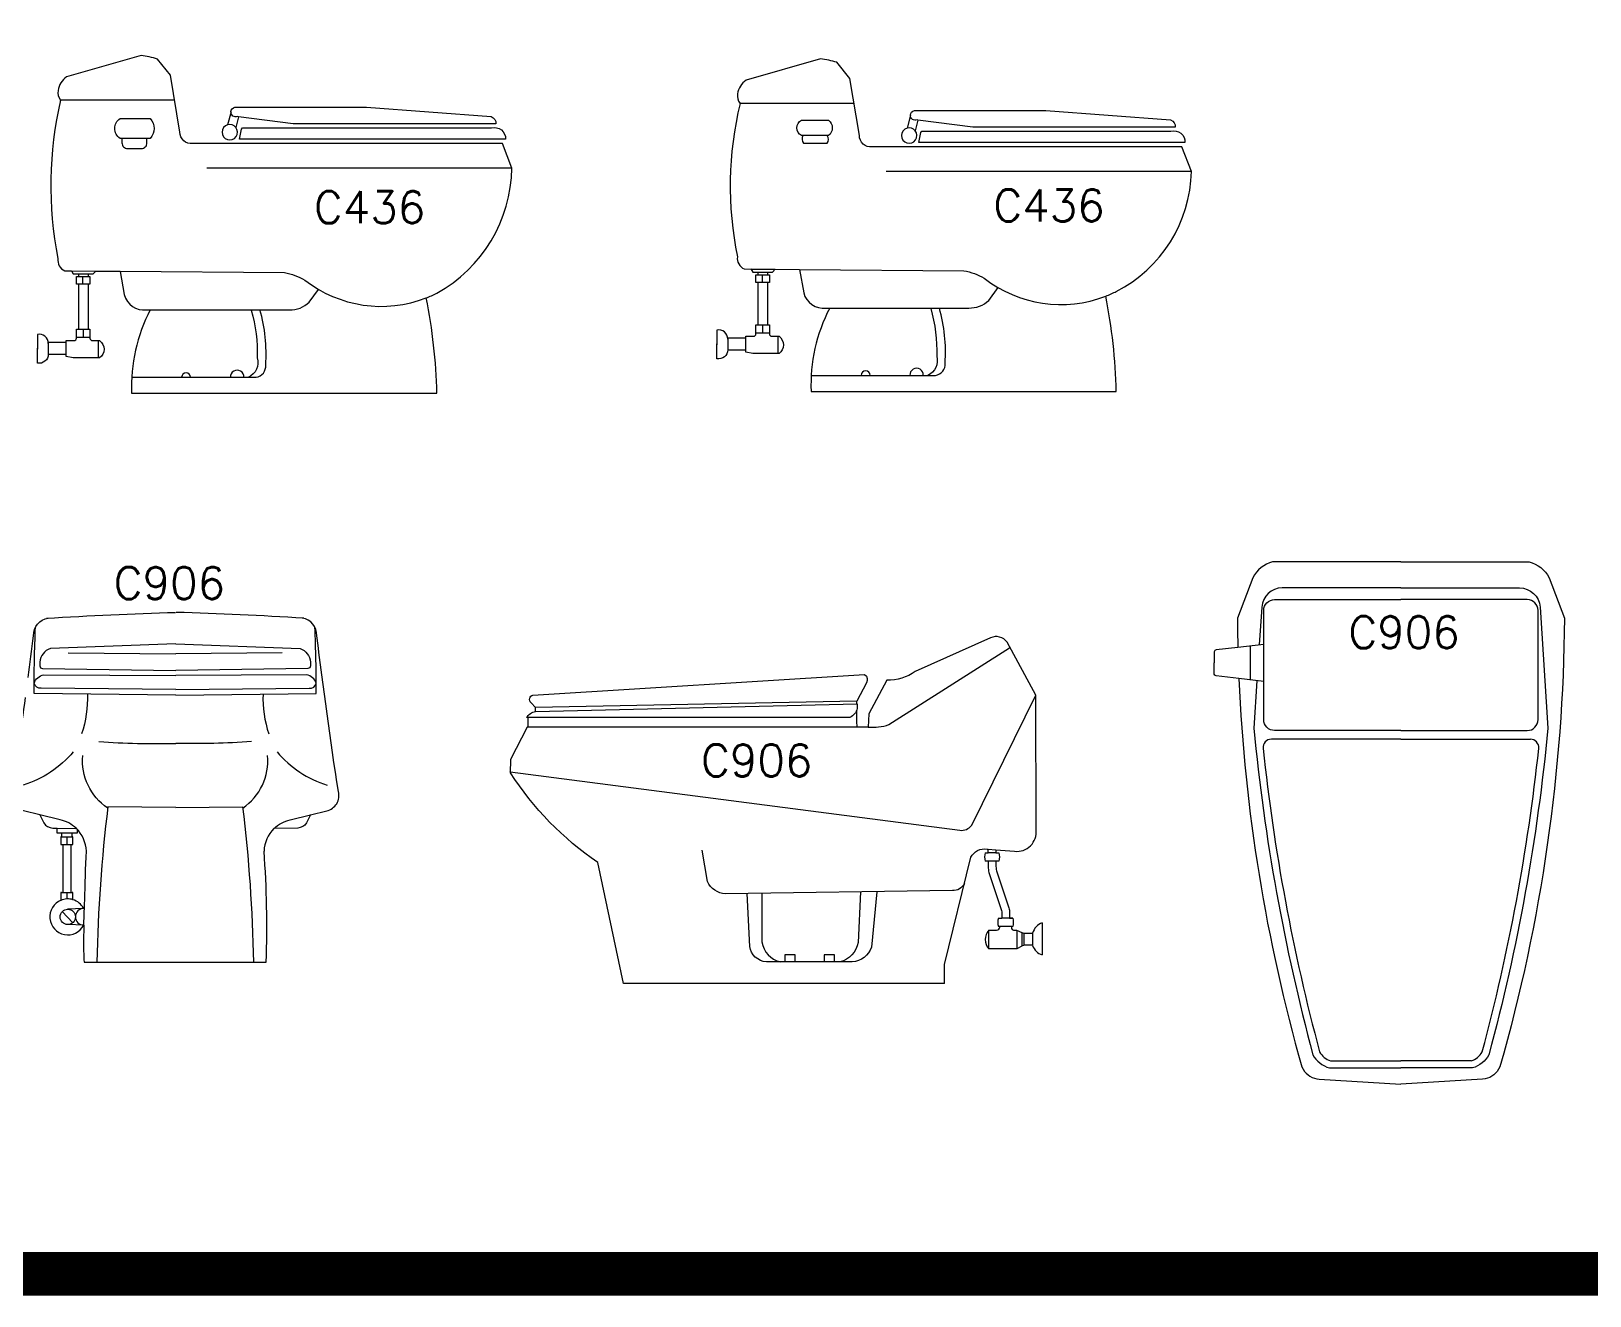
# Model space of a CAD drawing. Header units: inches. Extents: x -2548 to -2391, y 2200 to 2352.
# Drawn here: x -2429.118 to -2424.257, y 2314.169 to 2318.114 of the extents above; entities that cross this region are included whole.
import ezdxf
from ezdxf.enums import TextEntityAlignment as Align

# ---------------------------------------------------------------- set-up
doc = ezdxf.new("R2010")
doc.units = ezdxf.units.IN
doc.header["$MEASUREMENT"] = 0
for name, color, linetype in [('2', 2, 'Continuous'), ('LIS', 151, 'Continuous'), ('WC-DET1', 15, 'Continuous'), ('WC-DET2', 10, 'Continuous'), ('WC-OUT', 7, 'Continuous')]:
    doc.layers.add(name, color=color, linetype=linetype)
doc.styles.add('ROMANS', font='romans', dxfattribs={"height": 0.1})

msp = doc.modelspace()

# ---------------------------------------------------------------- linework, layer by layer
at = {"color": 1}
msp.add_line((-2425.96537, 2315.33318), (-2425.96537, 2315.23347), dxfattribs=at)
for points in [[(-2424.84638, 2316.45926), (-2425.24638, 2316.45926, 0.2066311), (-2425.30838, 2316.40926), (-2425.35638, 2316.28326, 0.0043441), (-2425.35486, 2316.19185)], [(-2424.84638, 2316.45926), (-2424.44638, 2316.45926, -0.2066311), (-2424.38438, 2316.40926), (-2424.33638, 2316.28326, -0.0675137), (-2424.53763, 2314.88327), (-2424.54186, 2314.87593, -0.2515529), (-2424.59141, 2314.84521), (-2424.84638, 2314.82986)], [(-2425.35486, 2316.19185), (-2425.42308, 2316.18388, 0.3805303), (-2425.42838, 2316.17792), (-2425.42838, 2316.14338)], [(-2425.3515, 2316.09451), (-2425.42308, 2316.10288, -0.3805303), (-2425.42838, 2316.10884), (-2425.42838, 2316.14338)], [(-2425.3515, 2316.09451, 0.0585058), (-2425.15514, 2314.88327), (-2425.15091, 2314.87593, 0.2515529), (-2425.10136, 2314.84521), (-2424.84638, 2314.82986)], [(-2426.1428, 2315.55119, 0.1538462), (-2426.1428, 2315.52519, 1.3694654)], [(-2426.13337, 2315.52519), (-2426.13337, 2315.50791, 0.0418136), (-2426.13187, 2315.48985), (-2426.09287, 2315.37442, -0.1034695), (-2426.09137, 2315.36725), (-2426.09137, 2315.34709)], [(-2426.10937, 2315.52519), (-2426.10937, 2315.51293, 0.0418136), (-2426.10787, 2315.49487), (-2426.06887, 2315.37944, -0.1034695), (-2426.06737, 2315.37227), (-2426.06737, 2315.34709)], [(-2426.10037, 2315.55119, -0.1538462), (-2426.10037, 2315.52519, -1.3694654)], [(-2426.13208, 2315.30974), (-2426.10737, 2315.30974, 0.4142136), (-2426.09737, 2315.31974), (-2426.09737, 2315.32109)], [(-2426.10156, 2315.34709, 0.1538462), (-2426.10156, 2315.32109, 1.3694654)], [(-2426.06137, 2315.32109), (-2426.06137, 2315.31948, 0.4253925), (-2426.05099, 2315.30949), (-2426.04439, 2315.30974)], [(-2426.05719, 2315.34709, -0.1538462), (-2426.05719, 2315.32109, -1.3694654)], [(-2426.13208, 2315.30974, 0.3903271), (-2426.13129, 2315.25193, 2.5541258)]]:
    msp.add_lwpolyline(points, format="xyb", dxfattribs=at)
for points in [[(-2427.54561, 2315.99238), (-2427.54561, 2316.00438)], [(-2426.54337, 2316.01608), (-2426.54337, 2316.0242)], [(-2426.1428, 2315.55119), (-2426.13352, 2315.55119)], [(-2426.13337, 2315.52519), (-2426.1428, 2315.52519)], [(-2426.13352, 2315.55119), (-2426.13352, 2315.56262)], [(-2426.10946, 2315.56065), (-2426.10946, 2315.55119)], [(-2426.10946, 2315.55119), (-2426.10037, 2315.55119)], [(-2426.10037, 2315.52519), (-2426.10937, 2315.52519)], [(-2426.10156, 2315.34709), (-2426.09137, 2315.34709)], [(-2426.09682, 2315.32109), (-2426.10156, 2315.32109)], [(-2426.06737, 2315.34709), (-2426.05719, 2315.34709)], [(-2426.05719, 2315.32109), (-2426.06108, 2315.32109)], [(-2426.04503, 2315.30974), (-2426.02877, 2315.30288)], [(-2426.02828, 2315.30288), (-2426.02289, 2315.30092), (-2426.02289, 2315.30074)], [(-2426.02289, 2315.30074), (-2425.99547, 2315.30074), (-2425.99547, 2315.30043)], [(-2426.04439, 2315.25193), (-2426.13208, 2315.25193)], [(-2426.02877, 2315.26075), (-2426.02877, 2315.26026), (-2426.04439, 2315.25193)], [(-2426.02289, 2315.2627), (-2426.02289, 2315.26221), (-2426.02828, 2315.26075)], [(-2425.99547, 2315.2627), (-2426.02289, 2315.2627)]]:
    msp.add_lwpolyline(points, dxfattribs=at)
for centre, radius, start, end in [((-2424.44243, 2315.87964), 0.026, 353.93039, 90), ((-2425.94808, 2315.28778), 0.04859, 110.85733, 164.90138), ((-2425.95407, 2315.27474), 0.04279, 197.01653, 254.67934)]:
    msp.add_arc(centre, radius, start, end, dxfattribs=at)
at = {"layer": 'LIS', "color": 8, "const_width": 0.06859}
for points in [[(-2472.5754, 2351.85742), (-2418.46104, 2351.85742), (-2418.46104, 2314.20371), (-2472.5754, 2314.20371)], [(-2472.50681, 2351.78884), (-2418.52963, 2351.78884), (-2418.52963, 2314.27229), (-2472.50681, 2314.27229)]]:
    msp.add_lwpolyline(points, close=True, dxfattribs=at)
at = {"layer": 'WC-DET1', "color": 1}
for p, q in [((-2429.02885, 2317.89974), (-2428.67125, 2317.89974)), ((-2426.90974, 2317.88935), (-2426.55214, 2317.88935)), ((-2424.84638, 2315.90564), (-2425.25033, 2315.90564)), ((-2424.84638, 2315.90564), (-2424.44243, 2315.90564)), ((-2428.95486, 2315.37771), (-2429.00539, 2315.37528)), ((-2428.98846, 2315.33323), (-2429.02128, 2315.36821)), ((-2428.95417, 2315.32574), (-2429.00498, 2315.32732)), ((-2426.05719, 2315.34709), (-2426.09137, 2315.34709)), ((-2425.06602, 2314.90242), (-2424.84638, 2314.90242)), ((-2424.62674, 2314.90242), (-2424.84638, 2314.90242))]:
    msp.add_line(p, q, dxfattribs=at)
for points in [[(-2428.47425, 2317.84756, -0.5549824), (-2428.49533, 2317.86278)], [(-2426.35514, 2317.83717, -0.5549824), (-2426.37622, 2317.85239)], [(-2428.84125, 2317.84174), (-2428.74725, 2317.84174, -0.3874474), (-2428.74725, 2317.77974), (-2428.84125, 2317.77974, -0.5199683), (-2428.84125, 2317.84174, -0.3158169)], [(-2428.47164, 2317.84722), (-2428.47425, 2317.84756, -1.0997198)], [(-2426.71595, 2317.83637), (-2426.63195, 2317.83637, -0.5067573), (-2426.63195, 2317.78837), (-2426.71595, 2317.78837, -0.5841387), (-2426.71595, 2317.83637, -0.2425941)], [(-2426.35253, 2317.83683), (-2426.35514, 2317.83717, -1.0997198)], [(-2428.83525, 2317.77974), (-2428.83525, 2317.76574, 0.4142136), (-2428.81725, 2317.74774), (-2428.77525, 2317.74774, 0.4142136), (-2428.75725, 2317.76574), (-2428.75725, 2317.77974)], [(-2426.71195, 2317.78837, 0.2566556), (-2426.70995, 2317.76437), (-2426.63595, 2317.76437, 0.3357822), (-2426.63595, 2317.78837, 0.4027728)], [(-2428.99306, 2317.36655), (-2428.91707, 2317.36593, -0.0857809)], [(-2428.84106, 2317.36533), (-2428.32851, 2317.36129, -0.0835814), (-2428.26496, 2317.33783, 0.2648583), (-2427.88622, 2317.28202, 0.2762505)], [(-2426.87396, 2317.37216), (-2426.79796, 2317.37154, -0.0857809)], [(-2426.72195, 2317.37094), (-2426.2094, 2317.3669, -0.0835814), (-2426.14586, 2317.34344, 0.2648583), (-2425.76711, 2317.28763, 0.2762505)], [(-2426.62795, 2317.25037), (-2426.19395, 2317.25037, 0.2009747), (-2426.13195, 2317.27437), (-2426.10277, 2317.31417)], [(-2428.74706, 2317.24476), (-2428.31306, 2317.24476, 0.2009747), (-2428.25106, 2317.26876), (-2428.22188, 2317.30856)], [(-2428.41706, 2317.03476, 0.4069406), (-2428.38706, 2317.07276, 0.0880565), (-2428.40506, 2317.24476, 7.0978896)], [(-2426.29795, 2317.04037, 0.4069406), (-2426.26795, 2317.07837, 0.0880565), (-2426.28595, 2317.25037, 7.0978896)], [(-2429.06506, 2317.14276), (-2429.06506, 2317.10676, -0.4825558)], [(-2426.94595, 2317.15637), (-2426.94595, 2317.12037, -0.4825558)], [(-2428.80506, 2317.03476), (-2428.41706, 2317.03476, 0.4069406)], [(-2426.68595, 2317.04037), (-2426.29795, 2317.04037, 0.4069406)], [(-2424.84638, 2316.37763), (-2425.2164, 2316.37763, 0.3952202), (-2425.2803, 2316.31778), (-2425.28802, 2316.19966, 0.0418188)], [(-2424.84638, 2316.37763), (-2424.47637, 2316.37763, -0.3952202), (-2424.41247, 2316.31778), (-2424.38779, 2315.94022, -0.0418188), (-2424.57196, 2314.92161, -0.2029167), (-2424.62338, 2314.88013), (-2424.84638, 2314.88013)], [(-2424.84638, 2315.93271), (-2425.24038, 2315.93271, -0.4142136), (-2425.27438, 2315.96671), (-2425.27438, 2316.30726, -0.4142136), (-2425.24038, 2316.34126), (-2424.84638, 2316.34126)], [(-2424.84638, 2315.93271), (-2424.45238, 2315.93271, 0.4142136), (-2424.41838, 2315.96671), (-2424.41838, 2316.30726, 0.4142136), (-2424.45238, 2316.34126), (-2424.84638, 2316.34126)], [(-2428.66724, 2316.04279), (-2429.10924, 2316.04826, -0.010669), (-2429.105, 2316.25502, -1.0807266)], [(-2428.66724, 2316.04279), (-2428.22924, 2316.04826, 0.010669), (-2428.23347, 2316.25502, 1.0887748)], [(-2428.66724, 2316.20312), (-2429.05852, 2316.18816, 0.3055694), (-2429.09124, 2316.14626), (-2429.09124, 2316.13414, 0.4098624), (-2429.08336, 2316.12614), (-2428.66724, 2316.12001)], [(-2428.66724, 2316.20312), (-2428.27995, 2316.18816, -0.3055694), (-2428.24724, 2316.14626), (-2428.24724, 2316.13414, -0.4098624), (-2428.25512, 2316.12614), (-2428.66724, 2316.12001)], [(-2425.27438, 2316.20126), (-2425.35486, 2316.19185, 0.3805303)], [(-2426.50815, 2315.94332, 0.1082665), (-2426.44339, 2315.95135), (-2426.06744, 2316.19027)], [(-2428.66724, 2316.06108), (-2429.08724, 2316.06426, -0.367577), (-2429.10924, 2316.08026, -0.2813657), (-2429.07924, 2316.10626), (-2428.66724, 2316.10427)], [(-2428.66724, 2316.06108), (-2428.25124, 2316.06426, 0.367577), (-2428.22924, 2316.08026, 0.2813657), (-2428.25924, 2316.10626), (-2428.66724, 2316.10427)], [(-2425.27438, 2316.0855), (-2425.3515, 2316.09451, -0.3805303)], [(-2425.29532, 2316.08794), (-2425.30498, 2315.94022, 0.0418188), (-2425.12081, 2314.92161, 0.2029167), (-2425.06939, 2314.88013), (-2424.84638, 2314.88013)], [(-2428.94324, 2316.04626, -0.0903579), (-2428.96124, 2315.92226, -0.0898635)], [(-2428.39524, 2316.04626, 0.0903579), (-2428.37724, 2315.92226, 0.0898635)], [(-2427.62314, 2315.80065, -0.0009508), (-2427.62457, 2315.80349), (-2426.22235, 2315.62144, 0.2654117), (-2426.1851, 2315.63701), (-2425.98497, 2316.04247)], [(-2426.54456, 2315.99357, 0.0191202), (-2426.54337, 2315.94332, -2.3317961)], [(-2428.98724, 2315.86626, -0.1446368), (-2429.14324, 2315.76226, 75.3146475)], [(-2428.90724, 2315.89826, 0.0230345), (-2428.66724, 2315.89226, 0.1796097)], [(-2428.43124, 2315.89826, -0.0234246), (-2428.66724, 2315.89226, -0.182652)], [(-2428.35124, 2315.86626, 0.1446368), (-2428.19524, 2315.76226, -75.3146475)], [(-2428.87971, 2315.69091, -0.2766882), (-2428.95724, 2315.85426, -2.560044)], [(-2428.45877, 2315.69091, 0.2766882), (-2428.38124, 2315.85426, 2.560044)], [(-2428.97825, 2315.62769, 0.1391239), (-2429.02809, 2315.65402), (-2429.09104, 2315.66956, -0.4272586)], [(-2428.66724, 2315.69214), (-2428.87924, 2315.69426, 0.0262677), (-2428.9132, 2315.21026, 3.8191095)], [(-2428.66724, 2315.69214), (-2428.45924, 2315.69426, -0.0262677), (-2428.42527, 2315.21026, -3.8318229)], [(-2428.36134, 2315.62662, -0.1429496), (-2428.31039, 2315.65402), (-2428.24743, 2315.66956, 0.4272586)], [(-2426.20756, 2315.45537, -0.2946104), (-2426.24537, 2315.43332), (-2426.95337, 2315.42332, -0.2709782), (-2427.00937, 2315.46132), (-2427.02537, 2315.55932)], [(-2426.13352, 2315.56262), (-2426.10946, 2315.56065, 0.4843534)], [(-2426.48119, 2315.42999), (-2426.49737, 2315.25732, -0.3052397), (-2426.55737, 2315.21132), (-2426.82537, 2315.21132, -0.3587654), (-2426.87737, 2315.25932), (-2426.88579, 2315.42428)], [(-2426.83937, 2315.42493), (-2426.83937, 2315.27332, 0.3167258), (-2426.78137, 2315.21132, 0.3744004)], [(-2426.53212, 2315.42916), (-2426.53937, 2315.27132, -0.2926928), (-2426.59537, 2315.21132, -0.3707889)], [(-2428.95417, 2315.32574, -0.00093), (-2428.95388, 2315.33781, -0.0030737), (-2428.95258, 2315.37765, 0.1960862)]]:
    msp.add_lwpolyline(points, format="xyb", dxfattribs=at)
for points in [[(-2427.61906, 2317.68676), (-2428.57106, 2317.68676)], [(-2425.49995, 2317.67637), (-2426.45195, 2317.67637)], [(-2428.97106, 2317.35676), (-2428.94106, 2317.35676)], [(-2428.97106, 2317.34876), (-2428.94106, 2317.34876)], [(-2428.94106, 2317.32476), (-2428.97106, 2317.32476)], [(-2428.95706, 2317.32476), (-2428.95706, 2317.34876)], [(-2426.85195, 2317.36237), (-2426.82195, 2317.36237)], [(-2426.85195, 2317.35437), (-2426.82195, 2317.35437)], [(-2426.82195, 2317.33037), (-2426.85195, 2317.33037)], [(-2426.83795, 2317.33037), (-2426.83795, 2317.35437)], [(-2428.97106, 2317.18476), (-2428.94106, 2317.18476)], [(-2428.95506, 2317.15876), (-2428.95506, 2317.18476)], [(-2426.81595, 2317.17237), (-2426.85795, 2317.17237)], [(-2426.85195, 2317.19837), (-2426.82195, 2317.19837)], [(-2426.83595, 2317.17237), (-2426.83595, 2317.19837)], [(-2429.00906, 2317.10676), (-2429.00906, 2317.14276)], [(-2428.93506, 2317.15876), (-2428.97706, 2317.15876)], [(-2428.90906, 2317.14876), (-2428.90906, 2317.09476)], [(-2426.88995, 2317.12037), (-2426.88995, 2317.15637)], [(-2426.78995, 2317.16237), (-2426.78995, 2317.10837)], [(-2425.31638, 2316.19635), (-2425.31638, 2316.09041)], [(-2429.00264, 2316.17499), (-2428.66724, 2316.17136)], [(-2428.33584, 2316.17499), (-2428.66724, 2316.17136)], [(-2427.56937, 2315.97332), (-2427.56937, 2315.94332)], [(-2429.03725, 2315.62795), (-2428.97924, 2315.62666)], [(-2429.02424, 2315.61331), (-2428.99024, 2315.61331)], [(-2429.02424, 2315.60131), (-2428.99024, 2315.60131)], [(-2429.02024, 2315.57731), (-2428.99624, 2315.57731)], [(-2429.00724, 2315.60131), (-2429.00724, 2315.57731)], [(-2426.10946, 2315.55119), (-2426.13352, 2315.55119)], [(-2426.10937, 2315.52519), (-2426.13337, 2315.52519)], [(-2429.01924, 2315.42731), (-2428.99524, 2315.42731)], [(-2429.00724, 2315.42731), (-2429.00724, 2315.40723)], [(-2426.06108, 2315.32109), (-2426.09682, 2315.32109)], [(-2426.04439, 2315.30974), (-2426.04439, 2315.25193)], [(-2425.99547, 2315.30043), (-2425.99547, 2315.2627)]]:
    msp.add_lwpolyline(points, dxfattribs=at)
msp.add_circle((-2429.00424, 2315.35131), 0.024, dxfattribs=at)
for centre, radius, start, end in [((-2428.49906, 2317.79876), 0.024, 38.79545, 106.16663), ((-2426.37995, 2317.78837), 0.024, 38.79545, 106.16663), ((-2425.25033, 2315.87964), 0.026, 90, 186.06961), ((-2419.13412, 2316.52999), 6.17669, 186.069612, 195.012329), ((-2430.55865, 2316.52999), 6.17669, 344.987671, 353.930388), ((-2429.00424, 2315.35131), 0.056, 73.39845, 112.9321), ((-2428.95432, 2315.35171), 0.026, 91.18358, 270.31795), ((-2425.0461, 2314.96162), 0.06246, 210.34336, 251.39713), ((-2424.64667, 2314.96162), 0.06246, 288.60287, 329.65664)]:
    msp.add_arc(centre, radius, start, end, dxfattribs=at)
at = {"layer": 'WC-DET2', "color": 1}
for points in [[(-2428.43196, 2317.24362, -0.0767581), (-2428.41333, 2317.09464, -0.3772916), (-2428.44106, 2317.03476, 4.7441029)], [(-2426.31285, 2317.24923, -0.0767581), (-2426.29422, 2317.10025, -0.3772916), (-2426.32195, 2317.04037, 4.7441029)]]:
    msp.add_lwpolyline(points, format="xyb", dxfattribs=at)
for points in [[(-2426.13208, 2315.25193), (-2426.13208, 2315.30974)], [(-2426.02877, 2315.30288), (-2426.02877, 2315.26075)], [(-2426.02289, 2315.30074), (-2426.02289, 2315.2627)], [(-2426.73537, 2315.21132), (-2426.73537, 2315.23332), (-2426.76737, 2315.23332), (-2426.76737, 2315.21132)], [(-2426.61337, 2315.21132), (-2426.61337, 2315.23332), (-2426.64537, 2315.23332), (-2426.64537, 2315.21132)]]:
    msp.add_lwpolyline(points, dxfattribs=at)
for centre, radius, start, end in [((-2428.63506, 2317.03476), 0.014, 0, 180), ((-2428.47606, 2317.03576), 0.02102, 357.27369, 182.72631), ((-2426.51595, 2317.04037), 0.014, 0, 180), ((-2426.35695, 2317.04137), 0.02102, 357.27369, 182.72631)]:
    msp.add_arc(centre, radius, start, end, dxfattribs=at)
at = {"layer": 'WC-OUT', "color": 1}
msp.add_line((-2428.95315, 2315.21026), (-2428.38533, 2315.21026), dxfattribs=at)
for points in [[(-2427.61906, 2317.68676), (-2427.64874, 2317.76368), (-2428.61506, 2317.76368, -0.4524074), (-2428.6545, 2317.79885), (-2428.68408, 2317.97698), (-2428.7247, 2318.02721, 0.0465741), (-2428.77572, 2318.0379), (-2429.00805, 2317.97151, 0.2074758), (-2429.03458, 2317.9289, 0.2046877), (-2429.02677, 2317.89911, 0.1056854), (-2429.03505, 2317.40476, 0.3306366), (-2429.01382, 2317.36669, 0.2144209)], [(-2425.49995, 2317.67637), (-2425.52963, 2317.75329), (-2426.49595, 2317.75329, -0.4524074), (-2426.53539, 2317.78846), (-2426.56497, 2317.96659), (-2426.6056, 2318.01682, 0.0465741), (-2426.65661, 2318.02751), (-2426.88894, 2317.96112, 0.2074758), (-2426.91547, 2317.91851, 0.2046877), (-2426.90766, 2317.88872, 0.1092194), (-2426.91594, 2317.41037, 0.3306366), (-2426.89471, 2317.3723, 0.2149457)], [(-2428.49533, 2317.86278, -0.3382779), (-2428.48306, 2317.87676), (-2428.07306, 2317.87676), (-2427.68373, 2317.84783, -0.3311831), (-2427.66906, 2317.82476, -0.92908)], [(-2426.37622, 2317.85239, -0.3382779), (-2426.36395, 2317.86637), (-2425.95395, 2317.86637), (-2425.56462, 2317.83744, -0.3311831), (-2425.54995, 2317.81437, -0.92908)], [(-2427.66906, 2317.82476), (-2428.30106, 2317.82476), (-2428.47164, 2317.84722, -1.0997198)], [(-2427.63906, 2317.77676), (-2428.46906, 2317.77676), (-2428.46267, 2317.80878), (-2428.45917, 2317.81245), (-2427.68306, 2317.81245, -0.5122564), (-2427.63906, 2317.77676, -34.7892072)], [(-2425.54995, 2317.81437), (-2426.18195, 2317.81437), (-2426.35253, 2317.83683, -1.0997198)], [(-2425.51995, 2317.76637), (-2426.34995, 2317.76637), (-2426.34357, 2317.79839), (-2426.34006, 2317.80206), (-2425.56395, 2317.80206, -0.5122564), (-2425.51995, 2317.76637, -34.7892072)], [(-2427.88622, 2317.28202, 0.0234704), (-2427.85306, 2317.29676, 0.2679638), (-2427.61906, 2317.68676)], [(-2425.76711, 2317.28763, 0.0234704), (-2425.73395, 2317.30237, 0.2762505), (-2425.49995, 2317.67637)], [(-2429.01382, 2317.36669), (-2428.99306, 2317.36655, -0.0755283)], [(-2428.91707, 2317.36593), (-2428.84106, 2317.36533, -0.0835814)], [(-2428.84106, 2317.36476), (-2428.82807, 2317.2923, 0.3747971), (-2428.75906, 2317.24476), (-2428.74706, 2317.24476, 0.2009747)], [(-2426.89471, 2317.3723), (-2426.87396, 2317.37216, -0.0755283)], [(-2426.79796, 2317.37154), (-2426.72195, 2317.37094, -0.0835814)], [(-2426.72195, 2317.37037), (-2426.70896, 2317.29791, 0.3747971), (-2426.63995, 2317.25037), (-2426.62795, 2317.25037, 0.2009747)], [(-2428.80506, 2316.98476), (-2427.85306, 2316.98476, 0.0435185), (-2427.88628, 2317.28216, 0.8191358)], [(-2426.68595, 2316.99037), (-2425.73395, 2316.99037, 0.0435185), (-2425.76717, 2317.28777, 0.8191358)], [(-2428.74706, 2317.24476, 0.1299593), (-2428.80506, 2316.98476, 1.9012389)], [(-2426.62795, 2317.25037, 0.1299593), (-2426.68595, 2316.99037, 1.9012389)], [(-2429.06506, 2317.13999, 0.4825558), (-2429.09906, 2317.16799), (-2429.09906, 2317.12199)], [(-2426.94595, 2317.1536, 0.4825558), (-2426.97995, 2317.1816), (-2426.97995, 2317.1356)], [(-2426.88995, 2317.15637), (-2426.88995, 2317.16237), (-2426.86595, 2317.16237, 0.4142136), (-2426.85795, 2317.17037), (-2426.85795, 2317.17237)], [(-2426.81595, 2317.17237), (-2426.81595, 2317.17037, 0.4142136), (-2426.80795, 2317.16237), (-2426.78595, 2317.16237, -0.5190796), (-2426.78595, 2317.10837), (-2426.86795, 2317.10837), (-2426.88995, 2317.11237), (-2426.88995, 2317.12037)], [(-2429.06506, 2317.10676, -0.4825558), (-2429.09906, 2317.07876), (-2429.09906, 2317.12476)], [(-2429.00906, 2317.14276), (-2429.00906, 2317.14876), (-2428.98506, 2317.14876, 0.4142136), (-2428.97706, 2317.15676), (-2428.97706, 2317.15876)], [(-2428.93506, 2317.15876), (-2428.93506, 2317.15676, 0.4142136), (-2428.92706, 2317.14876), (-2428.90506, 2317.14876, -0.5190796), (-2428.90506, 2317.09476), (-2428.98706, 2317.09476), (-2429.00906, 2317.09876), (-2429.00906, 2317.10676)], [(-2426.94595, 2317.12037, -0.4825558), (-2426.97995, 2317.09237), (-2426.97995, 2317.13837)], [(-2429.07079, 2316.28312, -0.0070897), (-2428.668, 2316.30107, 2.6023787)], [(-2428.26769, 2316.28312, 0.0071607), (-2428.66648, 2316.30107, -2.628429)], [(-2429.12761, 2316.0979, 0.0017957), (-2429.11087, 2316.22839, -0.3790003), (-2429.06549, 2316.28336, -0.0116053)], [(-2428.24743, 2315.66956), (-2428.19655, 2315.68212, 0.4272586), (-2428.1604, 2315.74233, -0.0066976), (-2428.22761, 2316.22839, 0.3790003), (-2428.27299, 2316.28336, 0.0118357)], [(-2426.10946, 2315.56065), (-2426.05106, 2315.55588, 0.4843534), (-2425.98434, 2315.62288), (-2425.98497, 2316.04247), (-2426.07479, 2316.20787, 0.3616579), (-2426.12651, 2316.22176), (-2426.36107, 2316.11635, -0.1510359), (-2426.44961, 2316.08933), (-2426.50615, 2315.98459), (-2426.50815, 2315.94332), (-2427.57137, 2315.94332), (-2427.6231, 2315.84263), (-2427.6247, 2315.79986)], [(-2427.54561, 2316.00438), (-2427.55937, 2316.01932, -0.5884033), (-2427.55337, 2316.04332), (-2426.51892, 2316.10704, -0.4136585), (-2426.51337, 2316.08132), (-2426.54348, 2316.02399)], [(-2429.09104, 2315.66956), (-2429.14192, 2315.68212, -0.4272586), (-2429.17808, 2315.74233, 0.0040454), (-2429.13592, 2316.03571, -0.4046454)], [(-2426.56537, 2315.97332), (-2427.57337, 2315.97332, -0.1932297), (-2427.54561, 2315.99238), (-2426.54185, 2316.01612), (-2426.54185, 2316.00132, -0.2362081), (-2426.56537, 2315.97332, -0.2069584)], [(-2426.54348, 2316.02399), (-2427.54561, 2316.00438, -0.2647091)], [(-2426.26937, 2315.14332), (-2427.27137, 2315.14332), (-2427.35137, 2315.52132, -0.1009372), (-2427.62314, 2315.80065)], [(-2429.09104, 2315.66956), (-2429.07924, 2315.64426, 0.236068), (-2429.05124, 2315.62826), (-2429.03725, 2315.62795)], [(-2428.24743, 2315.66956), (-2428.25924, 2315.64426, -0.236068), (-2428.28724, 2315.62826), (-2428.36134, 2315.62662)], [(-2428.95156, 2315.40157, -0.0037737), (-2428.94638, 2315.55653, 0.1960862), (-2428.97825, 2315.62769)], [(-2426.26937, 2315.14332), (-2426.26937, 2315.20332), (-2426.18748, 2315.53725, -0.3261438), (-2426.13729, 2315.56293), (-2426.13352, 2315.56262, 0.4843534)], [(-2428.95258, 2315.37765, -0.001845), (-2428.95156, 2315.40157, 0.1960862)]]:
    msp.add_lwpolyline(points, format="xyb", dxfattribs=at)
for points in [[(-2428.49506, 2317.86276), (-2428.50575, 2317.82181)], [(-2426.37595, 2317.85237), (-2426.38664, 2317.81142)], [(-2428.47164, 2317.84722), (-2428.48036, 2317.8138)], [(-2426.35253, 2317.83683), (-2426.36125, 2317.80341)], [(-2428.99306, 2317.36676), (-2428.98706, 2317.35676), (-2428.97106, 2317.35676)], [(-2428.94106, 2317.35676), (-2428.92506, 2317.35676), (-2428.91707, 2317.36593)], [(-2426.87395, 2317.37237), (-2426.86795, 2317.36237), (-2426.85195, 2317.36237)], [(-2426.82195, 2317.36237), (-2426.80595, 2317.36237), (-2426.79796, 2317.37154)], [(-2428.97706, 2317.34876), (-2428.97106, 2317.34876)], [(-2428.97106, 2317.32476), (-2428.97706, 2317.32476), (-2428.97706, 2317.34876)], [(-2428.97106, 2317.35676), (-2428.97106, 2317.34876)], [(-2428.97106, 2317.32476), (-2428.97106, 2317.18476)], [(-2428.94106, 2317.35676), (-2428.94106, 2317.34876)], [(-2428.94106, 2317.34876), (-2428.93506, 2317.34876), (-2428.93506, 2317.32476), (-2428.94106, 2317.32476)], [(-2428.94106, 2317.32476), (-2428.94106, 2317.18476)], [(-2426.85795, 2317.35437), (-2426.85195, 2317.35437)], [(-2426.85195, 2317.33037), (-2426.85795, 2317.33037), (-2426.85795, 2317.35437)], [(-2426.85195, 2317.36237), (-2426.85195, 2317.35437)], [(-2426.85195, 2317.33037), (-2426.85195, 2317.19837)], [(-2426.82195, 2317.36237), (-2426.82195, 2317.35437)], [(-2426.82195, 2317.35437), (-2426.81595, 2317.35437), (-2426.81595, 2317.33037), (-2426.82195, 2317.33037)], [(-2426.82195, 2317.33037), (-2426.82195, 2317.19837)], [(-2428.97706, 2317.18476), (-2428.97106, 2317.18476)], [(-2428.97706, 2317.15876), (-2428.97706, 2317.18476)], [(-2428.94106, 2317.18476), (-2428.93506, 2317.18476), (-2428.93506, 2317.15876)], [(-2426.85795, 2317.19837), (-2426.85195, 2317.19837)], [(-2426.85795, 2317.17237), (-2426.85795, 2317.19837)], [(-2426.82195, 2317.19837), (-2426.81595, 2317.19837), (-2426.81595, 2317.17237)], [(-2429.00906, 2317.14276), (-2429.06506, 2317.14276)], [(-2426.88995, 2317.15637), (-2426.94595, 2317.15637)], [(-2426.94595, 2317.12037), (-2426.88995, 2317.12037)], [(-2429.06506, 2317.10676), (-2429.00906, 2317.10676)], [(-2429.03804, 2315.62731), (-2429.03804, 2315.61331), (-2429.02424, 2315.61331)], [(-2429.02424, 2315.61331), (-2429.02424, 2315.60131)], [(-2428.99024, 2315.61331), (-2428.97424, 2315.61331), (-2428.97424, 2315.62364)], [(-2428.99024, 2315.60131), (-2428.99024, 2315.61331)], [(-2428.97924, 2315.62666), (-2428.97714, 2315.62662)], [(-2429.02424, 2315.60131), (-2429.02624, 2315.60131), (-2429.02624, 2315.57731), (-2429.02024, 2315.57731)], [(-2429.01924, 2315.57731), (-2429.01924, 2315.42731)], [(-2428.99624, 2315.57731), (-2428.98824, 2315.57731), (-2428.98824, 2315.59931), (-2428.98824, 2315.60131)], [(-2428.99524, 2315.57731), (-2428.99524, 2315.42731)], [(-2428.98824, 2315.60131), (-2428.99024, 2315.60131)], [(-2429.02424, 2315.42731), (-2429.02624, 2315.42731), (-2429.02624, 2315.40331), (-2429.02503, 2315.40331)], [(-2429.02424, 2315.42731), (-2429.01924, 2315.42731)], [(-2428.99524, 2315.42731), (-2428.99024, 2315.42731)], [(-2428.98824, 2315.42731), (-2428.99024, 2315.42731)], [(-2428.98824, 2315.40497), (-2428.98824, 2315.42531), (-2428.98824, 2315.42731)]]:
    msp.add_lwpolyline(points, dxfattribs=at)
for centre, radius, start, end in [((-2428.49906, 2317.79876), 0.024, 106.16663, 38.79545), ((-2426.37995, 2317.78837), 0.024, 106.16663, 38.79545), ((-2428.28892, 2315.55304), 0.10324, 134.54454, 178.06145), ((-2431.62644, 2315.32011), 3.24297, 358.05885, 4.18071), ((-2429.00424, 2315.35131), 0.056, 111.78679, 332.8494), ((-2429.00424, 2315.35131), 0.056, 28.12853, 73.39845), ((-2428.95432, 2315.35171), 0.026, 86.16292, 91.18358), ((-2425.71204, 2315.25211), 3.24297, 178.69895, 179.5298), ((-2428.1381, 2315.26537), 0.81691, 179.06339, 183.8681)]:
    msp.add_arc(centre, radius, start, end, dxfattribs=at)

# ---------------------------------------------------------------- texts
at = {"layer": '2', "color": 1, "style": 'ROMANS', "flags": 8}
for tag, text, p in [('C436', 'C436', (-2428.06306, 2317.56476)), ('C436', 'C436', (-2425.94395, 2317.57037)), ('C906', 'C906', (-2428.68724, 2316.39266)), ('C906', 'C906', (-2424.83638, 2316.23926)), ('C906', 'C906', (-2426.85537, 2315.83932))]:
    msp.add_attdef(tag, text=text, height=0.1, dxfattribs=at).set_placement(p, align=Align.MIDDLE)

doc.saveas('drawing.dxf')
